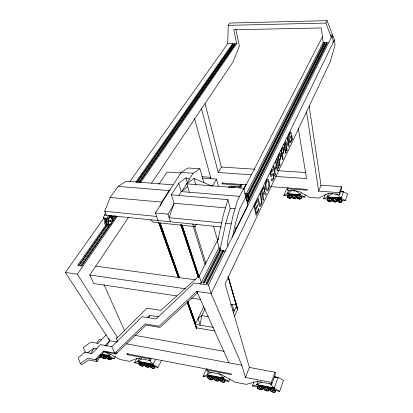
<?xml version="1.0" encoding="UTF-8"?>
<svg xmlns="http://www.w3.org/2000/svg" width="413" height="413" viewBox="0 0 413 413"><rect width="100%" height="100%" fill="white"/><g stroke="black" fill="none" stroke-linecap="round" stroke-linejoin="round"><path stroke-width="0.62" d="M129.935 181.457L227.718 43.67L228.244 25.338L229.933 23.04L327.086 20.65L334.432 39.932L335.036 45.156L330.245 61.713L225.085 283.886L249.39 367.446L245.467 377.425L271.351 382.417L271.816 384.183L257.371 381.38L246.236 384.358L235.111 382.17L220.96 374.323L207.383 371.69L206.774 369.965L207.28 368.83M112.816 221.172L112.868 220.046A4.367 2.364 -82.9 0 0 110.756 216.598A4.367 2.364 -82.9 0 0 108.154 220.346A4.367 2.364 -82.9 0 0 109.373 225.08L109.966 225.281M248.869 200.78L248.931 199.624A4.471 1.616 -85.2 0 0 247.939 196.067A4.471 1.616 -85.2 0 0 246.127 197.873M248.507 201.704L248.652 200.728A3.851 1.394 -85.2 0 0 247.846 196.665A3.851 1.394 -85.2 0 0 246.055 199.123M246.349 200.31L246.576 199.758L246.793 200.099M112.31 222.096L112.491 221.141A3.769 2.039 -82.9 0 0 110.896 217.202A3.769 2.039 -82.9 0 0 108.428 220.754A3.769 2.039 -82.9 0 0 110.039 224.682L110.576 224.605A3.769 2.039 -82.9 0 0 111.107 224.274M232.504 237.32L235.229 224.285L239.617 209.138L245.818 196.887M234.651 233.288L235.952 227.078L236.324 228.528L247.826 205.344L243.763 188.266L186.846 183.883L189.366 192.251M221.884 222.953L169.118 217.697L174.079 203.237L171.374 194.864L227.935 199.66L230.175 208.286L225.699 223.335L219.897 250.469L225.906 251.171M196.856 327.736L196.593 328.185L196.412 327.829A0.542 0.403 -21.9 0 0 196.665 327.705M227.935 199.66L223.392 214.755L217.496 242.054L219.897 250.469L220.475 249.318M254.005 381.803L252.415 385.985L255.952 386.682L258.321 386.067L272.978 388.948L276.039 390.646L279.678 391.364L283.468 380.358L278.052 377.353L274.33 376.651M325.351 194.141L323.585 198.787L326.42 199.014L328.423 198.054L340.147 198.983L342.491 200.29L345.392 200.522L347.627 194.033L343.466 191.709L341.566 191.57M160.347 205.906L161.684 202.122L169.02 190.579L170.089 189.784M279.678 391.364L274.191 388.318L278.052 377.353M323.585 198.787L327.153 197.073L341.19 198.173L343.466 191.709M271.816 384.183L275.456 373.987L275.006 372.221L249.39 367.446M287.949 187.616L287.433 188.772L287.747 190.45L298.754 191.291L309.652 197.373L318.614 198.085L328.046 193.521L339.584 194.404L341.727 188.405L341.51 186.686L320.984 185.215L318.66 191.121L339.362 192.68L341.51 186.686M271.351 382.417L275.006 372.221M105.842 213.036L104.401 215.054L103.327 217.899L103.673 218.74L107.519 219.143L107.179 218.296L108.247 215.447M252.415 385.985L256.633 384.875L257.888 381.54M327.153 197.073L328.578 193.274M106.322 215.25L104.711 211.286L110.168 197.486L118.18 186.402L126.264 181.183L173.145 184.854M206.454 368.814L203.129 376.264L206.459 376.919L208.596 376.289L222.375 379L225.343 380.647L228.766 381.323L229.731 378.979M287.634 188.767L286.534 189.335L283.767 195.545L286.472 195.762L288.326 194.817L299.502 195.7L301.795 196.975L304.562 197.197L305.506 194.905M203.129 376.264L206.939 375.133L223.438 378.37L224.321 376.274M283.767 195.545L287.071 193.857L300.452 194.905L301.284 192.933M234.429 316.43L237.511 309.425L235.302 301.144L237.377 309.42M206.939 375.133L208.601 371.364M287.071 193.857L288.702 190.166M233.273 313.157L236.504 305.878A0.532 0.398 -16.8 0 1 236.458 305.083L230.645 304.216M205.116 308.692L201.74 315.661L200.047 325.191L198.08 318.418L201.74 315.661L208.075 316.668M196.412 327.829L215.013 331.004M334.432 39.932L211.095 293.483L241.801 365.231L245.467 377.425M195.199 324.329L196.392 327.87L195.199 324.329A0.542 0.403 -21.8 0 0 195.55 323.606L203.733 306.823M95.088 359.723L103.684 350.973L114.788 353.125L145.123 323.911L159.026 326.28L196.794 291.418L211.095 293.483L208.446 285.011L332.372 35.141L330.452 35.172M223.794 250.836L207.6 283.339L206.03 283.122L222.493 250.242M247.284 203.702L327.623 42.487L328.18 42.477M248.327 198.643L326.507 42.498L325.392 42.513L248.068 196.221M206.686 283.741L223.226 250.614M248.967 199.071L326.631 43.525L326.507 42.498M220.692 250.639L204.461 282.905L202.897 282.688L220.057 248.734M246.659 196.103L324.277 42.524L323.167 42.539L246.329 193.862M203.563 283.308L220.217 250.257M247.299 196.531L324.406 43.551L324.277 42.524M103.684 350.973L104.128 351.881L115.996 353.915L146.15 325.041L159.439 327.318L160.337 327.163L197.481 292.946M245.745 197.59L247.341 194.44L247.129 193.552L244.677 193.356M136.853 358.417L134.524 362.733L137.565 363.332L139.398 362.686L152.005 365.164L154.849 366.739L157.978 367.358L161.612 360.198M200.481 284.149L219.158 247.377M245.348 195.767L245.916 194.647L247.129 193.552M117.808 341.51L116.456 338.577L146.878 308.16L160.776 310.385L199.221 275.884L218.725 238.053M243.846 189.33L322.45 36.86M243.763 188.266L237.46 200.47L233.004 215.663L227.202 243.143L228.028 246.158M134.524 362.733L137.782 361.571L152.877 364.534L155.567 359.32M243.448 189.128L245.869 184.435M106.502 352.134L119.667 359.424L129.259 361.313L137.859 358.216L150.275 360.621L151.401 358.458M228.513 187.357L230.738 186.103L241.001 186.888L242.168 184.652M150.275 360.621L149.547 358.928L150.115 357.849M241.001 186.888L240.609 185.246L241.192 184.131M331.515 37.96L325.821 23.071L327.086 20.65M137.782 361.571L139.491 358.396M231.285 187.605L232.178 185.938M229.375 187.337L229.958 186.253M149.547 358.928L127.307 354.643L127.932 353.518M240.609 185.246L222.199 183.862L222.808 182.758M148.644 317.561L149.816 315.444L158.592 316.89M150.533 219.762L153.471 222.292L195.055 226.603L196.609 223.836M100.271 354.994L108.418 356.595L111.18 358.128L114.133 358.711L115.408 356.465M212.359 186.268L216.443 179.092L202.401 178.075M115.996 353.915L116.92 352.294M251.517 174.797L218.234 172.52L221.368 167.048L205.039 103.555M101.123 354.385L109.177 355.965L110.328 353.972M116.456 338.577L117.246 337.214L77.391 274.17L65.373 272.435L103.813 218.265M115.222 354.034L111.742 346.688L100.56 344.566L91.97 353.554L84.717 352.129L78.207 357.854L80.272 363.569L81.831 364.694L88.738 359.93L97.112 361.612L101.2 354.674M106.549 346.104L109.734 340.694L108.634 338.361M96.905 358.892L96.275 359.96L97.112 361.612M90.762 353.507L93.957 348.211L96.931 348.784M96.921 343.296L99.228 339.476L101.712 339.94M178.968 195.292L181.245 191.586L187.884 186.439M170.492 221.802L167.936 214.151L174.038 204.208M182.283 190.78L193.072 173.212L199.928 168.778L203.908 182.902M171.374 194.864L178.664 183.253L185.927 177.833L189.355 179.268M158.045 220.532L155.396 212.927L181.137 172.381L188.183 167.993L199.928 168.778M159.222 183.842L166.991 172.051L180.961 173.037M176.919 295.94L93.694 283.53L89.786 275.001L128.484 217.434M151.509 183.181L233.123 61.774L239.334 46.142L235.813 29.308M77.391 274.17L117.302 216.386M140.74 182.458L236.68 43.566L233.763 29.751L321.324 27.96L323.167 42.539M81.191 266.313L109.77 225.08M112.61 220.981L115.769 216.422M139.496 182.19L234.883 44.558L234.677 43.587L233.681 43.597L137.064 182.205M116.229 215.984L81.635 265.91L80.303 265.724L108.542 225.095M139.496 182.401L235.678 43.577L236.68 43.566M112.579 219.282L114.959 215.854M138.278 182.303L234.677 43.587M112.295 217.223L113.023 216.185M78.537 265.946L107.225 224.806M112.191 217.682L113.25 216.164M136.708 182.52L232.891 44.583L232.684 43.613L227.718 43.67M111.99 218.172L113.358 216.216M111.03 216.412L113.565 216.675L114.251 215.689M105.991 224.817L77.644 265.358L78.976 265.538L107.483 224.409A3.758 2.05 -82.9 0 1 105.826 221.451M135.851 182.107L232.684 43.613M107.519 219.143L110.126 215.441L113.565 216.675M106.275 334.736L98.072 343.415L90.886 342.057L83.25 347.627L85.77 352.532M104.985 345.583L109.734 340.694L117.07 342.057M104.128 351.881L96.275 359.96L87.886 358.277L80.272 363.569M158.597 184.002L159.382 183.95M111.742 346.688L142.103 316.626L156.119 318.955L194.017 282.998L208.446 285.011M147.513 317.685L149.816 315.444M199.938 283.777L201.332 282.471L199.221 275.884M186.846 183.883L193.981 178.426L211.766 186.015M232.462 187.745L234.543 186.211L235.709 186.304M87.344 352.903L93.957 348.211M291.676 190.491L287.169 193.64L300.545 194.683L296.069 190.821M141.891 358.716L137.968 361.23L153.058 364.183L149.129 360.332M230.877 305.026L231.92 304.407L234.269 310.912L232.271 309.466M211.461 372.19L207.099 374.767L223.593 377.998L218.833 373.424M261.579 381.819L256.778 384.493L274.325 387.931L269.772 383.625M103.307 356.775L103.926 357.26L103.307 356.775A2.333 1.115 29.6 0 1 102.083 355.283M228.244 25.338L325.821 23.071M221.368 167.048L254.635 169.206M278.305 170.739L305.811 172.526M275.838 176.459L306.554 178.561L298.331 128.593M181.137 172.381L193.072 173.212M202.045 176.687L210.867 177.322M341.489 191.792L343.389 191.931L340.374 190.997M246.334 184.823L221.977 183.005L222.199 183.862M270.691 186.645L307.226 189.376L307.375 190.274L287.433 188.772M292.931 190.584L295.44 190.775M333.157 193.723L332.006 193.635L327.241 196.851L341.267 197.946L336.61 193.986L335.459 193.898M118.18 186.402L169.02 190.579M239.617 196.381L181.245 191.586L178.664 183.253M110.168 197.486L161.684 202.122M174.079 203.237L225.71 207.889M230.175 208.286L235.209 208.741M155.396 212.927L167.936 214.151M104.711 211.286L156.625 216.453M225.699 223.335L231.419 223.903M104.401 215.054L221.44 227.011M103.327 217.899L107.179 218.296M95.744 266.137L195.334 279.802M89.786 275.001L185.422 288.754M191.529 298.124L200.424 299.451M195.168 324.386L213.376 327.395M134.777 335.33L224.249 351.36M126.435 343.797L241.801 365.231M274.196 377.023L277.918 377.73L274.309 376.857M206.774 369.965L231.435 374.72L231.141 373.801L126.899 353.755L127.307 354.643M104.226 351.695L105.361 351.912M101.934 354.173L109.368 355.629L105.279 351.561M256.633 384.875L274.191 388.318M107.416 225.008L106.817 224.801A4.362 2.375 -82.9 0 1 105.542 220.439M106.141 224.868L105.542 224.667A4.357 2.385 -82.9 0 1 104.474 219.184M223.438 378.37L228.766 381.323M152.877 364.534L157.978 367.358M109.177 355.965L114.133 358.711M300.452 194.905L304.562 197.197M341.19 198.173L345.392 200.522M238.637 186.526L240.521 188.178M192.406 224.042L195.055 226.603M65.373 272.435L109.734 340.694M228.967 362.846L196.794 291.418L197.373 293.168M103.978 284.593L124.587 330.813M105.083 218.885L106.915 223.361M106.11 218.993L107.251 221.791M158.546 222.142L178.581 277.923M158.933 222.87L178.597 277.949L159.062 222.901M160.001 223.304L179.397 278.001M195.555 323.58L187.77 301.645L195.525 323.508M187.156 301.924L196.485 328.139M160.089 222.855L179.387 277.619M187.698 301.211L195.654 323.787M160.13 223.33L179.438 277.975M180.848 224.615L198.39 277.118M180.971 224.775L198.369 277.154M181.101 224.915L198.503 277.582M181.013 224.92L198.472 277.577M181.828 224.744L198.89 276.695M181.947 225.348L198.88 276.746M182.03 224.987L198.844 276.354M193.155 226.21L205.122 264.96M194.559 226.505L205.901 263.422M185.927 177.833L187.688 183.697M193.981 178.426L195.87 184.905M213.459 226.174L217.61 240.547M228.177 277.108L237.511 309.425L228.162 276.633M236.458 305.083L237.465 308.63L228.115 276.545M235.353 301.774L237.485 309.332M194.544 118.454L210.966 178.752M216.443 179.092L218.327 186.175M201.518 108.789L218.234 172.52M306.518 111.83L318.66 191.121M309.177 106.224L320.984 185.215M339.362 192.68L339.584 194.404M332.372 35.141L333.224 42.42M337.318 198.519A2.364 1.704 19.4 0 1 336.956 200.191M333.023 199.092A2.364 1.704 19.4 0 1 332.899 198.168M224.848 380.781A2.535 1.291 24.9 0 1 222.452 380.616A2.535 1.291 24.9 0 1 220.557 378.938M216.417 377.709A2.968 1.507 25.2 0 1 218.771 380.843A2.968 1.507 25.2 0 1 214.13 379.568A2.968 1.507 25.2 0 1 215.694 377.508M109.925 357.183A2.757 1.316 29.4 0 1 110.436 359.837A2.757 1.316 29.4 0 1 106.44 357.457A2.757 1.316 29.4 0 1 109.306 356.817M218.766 379.583A2.519 1.28 25.2 0 1 216.386 379.418A2.519 1.28 25.2 0 1 214.497 377.745M146.625 363.992A2.829 1.384 28 0 1 149.103 367.038A2.829 1.384 28 0 1 144.813 365.846A2.829 1.384 28 0 1 145.959 363.807M154.07 366.202A2.839 1.394 27.8 0 1 154.018 368.432A2.839 1.394 27.8 0 1 150.213 366.785A2.839 1.394 27.8 0 1 150.921 364.839M151.54 364.906A2.839 1.394 27.8 0 1 152.882 365.381M336.956 199.691A2.008 1.445 19.4 0 1 336.688 199.98M143.672 364.762A2.39 1.172 28.2 0 1 141.267 364.498A2.39 1.172 28.2 0 1 139.568 362.65M111.334 358.376A2.344 1.12 29.4 0 1 109.042 358.133A2.344 1.12 29.4 0 1 107.323 356.316M336.817 199.789A2.013 1.445 19.4 0 1 334.566 201.054A2.013 1.445 19.4 0 1 333.079 198.741M210.356 376.517A2.958 1.497 25.5 0 1 212.726 379.645A2.958 1.497 25.5 0 1 208.116 378.375A2.958 1.497 25.5 0 1 209.644 376.32M341.83 200.935A2.019 1.456 19 0 1 339.228 201.276A2.019 1.456 19 0 1 338.242 199.149M148.866 366.001A2.401 1.177 28 0 1 146.501 365.433A2.401 1.177 28 0 1 145.077 363.734M141.081 362.903A2.819 1.373 28.2 0 1 143.569 365.939A2.819 1.373 28.2 0 1 139.305 364.751A2.819 1.373 28.2 0 1 140.42 362.717M212.979 378.148A2.509 1.275 25.5 0 1 210.676 378.349A2.509 1.275 25.5 0 1 208.482 376.558M213.655 377.296A2.948 1.502 25.5 0 1 213.201 377.472M154.767 366.95A2.411 1.187 27.8 0 1 152.32 366.682A2.411 1.187 27.8 0 1 150.626 364.824M106.074 357.338A2.333 1.115 29.6 0 1 103.802 357.095M100.56 356.455A2.328 1.105 29.8 0 1 99.678 356.455M100.922 355.397A2.328 1.105 29.8 0 1 101.046 355.758M331.959 198.937A2.003 1.44 19.9 0 1 331.815 199.283M331.515 200.114A2.003 1.44 19.9 0 1 328.949 200.45A2.003 1.44 19.9 0 1 327.948 198.338M223.898 379.614A2.984 1.518 25 0 1 223.887 382.355A2.984 1.518 25 0 1 219.644 379.805A2.984 1.518 25 0 1 223.237 379.217M246.592 196.578A3.851 1.399 -85.2 0 1 247.95 198.72A3.851 1.399 -85.2 0 1 247.263 203.279M273.824 389.165A3.103 1.6 22.8 0 1 275.027 392.205A3.103 1.6 22.8 0 1 270.252 390.538A3.103 1.6 22.8 0 1 272.312 388.633M291.47 196.836A1.946 1.384 23.4 0 1 289.054 197.177A1.946 1.384 23.4 0 1 288 195.101M301.96 196.965A2.302 1.647 22.6 0 1 301.268 197.543M297.711 195.767A2.302 1.647 22.6 0 1 297.706 195.323M100.338 356.388A2.328 1.105 29.8 0 1 99.094 357.451M296.498 196.887A1.951 1.389 23 0 1 294.175 197.667A1.951 1.389 23 0 1 292.894 195.488M301.438 197.28A1.957 1.399 22.6 0 1 298.857 197.961A1.957 1.399 22.6 0 1 298.057 195.592M332.171 198.111A2.354 1.693 19.9 0 1 331.82 199.778M342.439 200.264A2.375 1.709 18.9 0 1 342.119 200.599M103.379 355.495A2.752 1.306 29.6 0 1 105.919 358.479A2.752 1.306 29.6 0 1 101.841 357.338A2.752 1.306 29.6 0 1 102.749 355.319M99.951 355.541A2.741 1.301 29.8 0 1 100.798 357.25A2.741 1.301 29.8 0 1 99.218 357.704M275.223 390.729A2.633 1.363 22.8 0 1 272.647 390.533A2.633 1.363 22.8 0 1 270.758 388.814M269.059 389.206A2.623 1.353 23 0 1 266.519 389.387A2.623 1.353 23 0 1 264.31 387.544M262.338 388.184A2.607 1.342 23.3 0 1 259.803 387.998A2.607 1.342 23.3 0 1 257.913 386.289M266.581 387.564A3.087 1.59 23.1 0 1 268.842 390.765A3.087 1.59 23.1 0 1 263.943 389.428A3.087 1.59 23.1 0 1 265.822 387.358M269.968 388.014A3.077 1.595 23 0 1 269.617 388.297M292.099 194.879A2.282 1.626 23.4 0 1 291.846 196.516M297.009 195.266A2.292 1.637 23 0 1 296.746 196.908M263.551 386.754A3.061 1.585 23.3 0 1 263.205 387.038M296.704 195.313A1.946 1.389 23 0 1 296.72 196.423M291.795 194.926A1.941 1.384 23.4 0 1 291.821 196.03M110.271 217.135A3.763 2.044 -82.9 0 1 111.856 221.074A3.763 2.044 -82.9 0 1 109.399 224.615M107.39 224.259A3.758 2.05 -82.9 0 1 106.848 224.336M109.316 225.049A4.367 2.37 -82.9 0 1 108.691 225.142L108.092 224.94A4.367 2.37 -82.9 0 1 107.034 219.453M109.073 216.557A4.367 2.37 -82.9 0 1 110.292 216.686M110.08 221.198A0.604 0.325 -82.9 0 1 109.553 221.275A0.604 0.325 -82.9 0 1 109.729 220.341A0.604 0.325 -82.9 0 1 110.168 220.749M280.577 156.269L280.37 157.859L279.219 160.399L278.605 157.167L280.04 154.617L280.577 156.269M283.54 150.12L283.339 151.69L282.213 154.178L281.609 150.962L283.013 148.468L283.54 150.12M264.392 189.691L264.139 191.286L262.704 194.394L262.023 191.276C262.245 189.743 264.361 186.325 264.392 189.691M281.067 155.866L280.716 158.509L279.42 161.452L280.097 164.978L279.673 165.876L277.964 156.997C278.847 154.219 280.943 150.884 281.067 155.866M284.02 149.733L283.674 152.34L282.409 155.226L283.065 158.737L282.647 159.619L280.99 150.776C281.878 147.942 283.917 144.86 284.02 149.733M274.098 175.53L273.514 178.968L272.296 180.93L271.769 180.863L271.356 180.176L271.196 179.609L271.635 178.695C273.396 182.061 275.264 170.187 271.124 176.619A2.401 0.8 -86.1 0 1 270.66 176.031C270.185 173.821 270.438 170.786 272.343 169.366A3.051 1.012 -86.2 0 1 272.962 170.042L272.678 171.493C271.671 169.397 270.381 173.987 271.124 175.035L273.494 173.248L274.098 175.53M329.14 199.804L329.817 199.995L329.14 199.804M334.282 200.217L334.964 200.408L334.282 200.217M339.455 200.63L340.142 200.821L339.455 200.63M264.914 189.319L264.485 191.916L265.167 191.983L266.277 194.043L265.771 195.112L264.397 193.01L262.936 195.468L263.773 199.309L263.298 200.31L261.321 191.276L263.979 186.552L264.563 187.141L264.914 189.319M268.93 185.117L268.471 188.111L267.707 189.453L267.175 189.541C265.564 187.084 265.368 182.742 267.51 180.553L268.481 181.818L268.93 185.117M289.141 136.409L289.317 139.615L290.06 141.613A3.325 1.027 -87.1 0 0 290.742 141.375L291.707 137.741L291.48 136.414L290.69 138.056L290.509 137.013L291.676 134.581L292.445 139.011L292.167 139.589L291.908 138.897L291.144 141.948L290.194 142.996A4.946 1.528 -87.1 0 1 289.332 142.113C288.511 138.913 287.887 134.21 290.587 131.84L291.341 133.058L290.933 133.905L290.277 133.167L289.518 134.442A3.299 1.017 -87.1 0 0 289.141 136.409M261.465 201.492C261.362 202.561 261.124 204.998 259.823 204.92L258.063 197.982L257.567 199.004L259.003 205.256L259.777 206.583A3.49 1.203 -85.2 0 0 260.495 206.211L261.506 204.161L261.976 202.055A3.371 1.156 -85.3 0 0 261.997 200.382L260.495 192.974L260.004 193.986L261.465 201.492M247.067 200.372C247.325 202.375 247.738 198.591 247.067 200.372M265.538 184.219C265.518 186.444 265.254 189.304 266.974 190.971A5.111 1.719 -85.8 0 0 268.083 190.357L268.78 188.88A5.075 1.709 -85.8 0 0 269.25 186.991A5.415 1.822 -85.8 0 0 269.426 183.718L268.641 179.944A5.421 1.828 -85.8 0 0 267.98 179.18A5.085 1.714 -85.8 0 0 266.87 179.743L266.158 181.214A5.121 1.724 -85.8 0 0 265.538 184.219M108.485 357.88L109.218 358.262L108.485 357.88M140.818 364.266L141.571 364.653L140.818 364.266M146.341 365.355L147.1 365.742L146.341 365.355M151.912 366.455L152.665 366.847L151.912 366.455M209.876 377.9L210.666 378.303L209.876 377.9M215.916 379.093L216.706 379.501L215.916 379.093M221.998 380.296L222.793 380.703L221.998 380.296M289.141 196.474L289.756 196.779L289.141 196.474M294.046 196.867L294.66 197.171L294.046 196.867M298.976 197.259L299.595 197.569L298.976 197.259M259.493 387.699L260.309 388.117L259.493 387.699M265.915 388.963L266.731 389.387L265.915 388.963M272.384 390.244L273.205 390.662L272.384 390.244M258.915 209.525L256.117 215.416L254.016 206.319L256.778 200.635L257.02 201.72L254.775 206.361L255.42 209.148L257.511 204.807L257.753 205.886L255.668 210.227L256.37 213.294L258.677 208.462L258.915 209.525M275.533 174.585L275.089 175.51L273.313 166.584L273.757 165.665L274.49 169.345L276.225 165.747L275.502 162.072L275.946 161.158L277.681 170.058L277.247 170.972L276.431 166.806L274.702 170.409L275.533 174.585M278.899 167.497L278.465 168.406L276.741 159.521L277.18 158.618L278.899 167.497M286.018 152.521L285.61 153.383L283.999 144.576L284.418 143.719L286.018 152.521M287.138 150.167L286.756 150.977L285.161 142.186L285.579 141.318L288.434 144.922L287.195 137.988L287.582 137.193L289.141 145.959L288.733 146.816L285.889 143.249L287.138 150.167M196.593 328.185L187.203 302.125L196.593 328.185M333.038 200.93A2.013 1.445 19.4 0 0 336.414 201.203A2.013 1.445 19.4 0 0 334.422 198.798A2.013 1.445 19.4 0 0 333.038 200.93M332.759 201.038A2.37 1.704 19.4 0 0 336.729 201.363A2.37 1.704 19.4 0 0 334.385 198.529A2.37 1.704 19.4 0 0 332.759 201.038M214.584 379.655A2.524 1.28 25.2 0 0 218.554 380.445A2.524 1.28 25.2 0 0 215.798 377.781A2.524 1.28 25.2 0 0 214.584 379.655M101.861 357.023A2.339 1.11 29.6 0 0 105.496 358.334A2.339 1.11 29.6 0 0 103.42 355.727A2.339 1.11 29.6 0 0 101.861 357.023M327.633 200.625A2.359 1.693 19.9 0 0 331.577 200.945A2.359 1.693 19.9 0 0 329.233 198.121A2.359 1.693 19.9 0 0 327.633 200.625M139.351 364.436A2.395 1.167 28.2 0 0 143.125 365.794A2.395 1.167 28.2 0 0 141.107 363.141A2.395 1.167 28.2 0 0 139.351 364.436M107.106 358.061A2.344 1.12 29.4 0 0 110.756 359.377A2.344 1.12 29.4 0 0 108.691 356.765A2.344 1.12 29.4 0 0 107.106 358.061M287.727 197.342A2.287 1.626 23.4 0 0 291.495 197.646A2.287 1.626 23.4 0 0 289.131 194.884A2.287 1.626 23.4 0 0 287.727 197.342M208.565 378.463A2.514 1.27 25.5 0 0 212.504 379.248A2.514 1.27 25.5 0 0 209.747 376.589A2.514 1.27 25.5 0 0 208.565 378.463M220.65 380.858A2.535 1.291 25 0 0 224.651 381.653A2.535 1.291 25 0 0 221.895 378.979A2.535 1.291 25 0 0 220.65 380.858M338.195 201.343A2.024 1.456 19 0 0 341.592 201.621A2.024 1.456 19 0 0 339.605 199.205A2.024 1.456 19 0 0 338.195 201.343M327.907 200.517A2.008 1.44 19.9 0 0 331.262 200.79A2.008 1.44 19.9 0 0 329.269 198.39A2.008 1.44 19.9 0 0 327.907 200.517M144.865 365.526A2.406 1.177 28 0 0 148.659 366.889A2.406 1.177 28 0 0 146.646 364.23A2.406 1.177 28 0 0 144.865 365.526M337.917 201.451A2.38 1.714 19 0 0 341.912 201.776A2.38 1.714 19 0 0 339.574 198.937A2.38 1.714 19 0 0 337.917 201.451M150.415 366.625A2.411 1.187 27.8 0 0 154.23 367.993A2.411 1.187 27.8 0 0 152.227 365.329A2.411 1.187 27.8 0 0 150.415 366.625M287.985 197.233A1.946 1.384 23.4 0 0 291.186 197.497A1.946 1.384 23.4 0 0 289.177 195.148A1.946 1.384 23.4 0 0 287.985 197.233M258.027 388.256A2.612 1.342 23.3 0 0 262.214 389.087A2.612 1.342 23.3 0 0 259.472 386.367A2.612 1.342 23.3 0 0 258.027 388.256M264.423 389.521A2.623 1.353 23.1 0 0 268.646 390.362A2.623 1.353 23.1 0 0 265.91 387.631A2.623 1.353 23.1 0 0 264.423 389.521M292.879 197.626A1.951 1.389 23 0 0 296.095 197.889A1.951 1.389 23 0 0 294.087 195.535A1.951 1.389 23 0 0 292.879 197.626M297.536 198.126A2.308 1.647 22.6 0 0 301.345 198.441A2.308 1.647 22.6 0 0 298.986 195.659A2.308 1.647 22.6 0 0 297.536 198.126M292.616 197.734A2.297 1.637 23 0 0 296.405 198.044A2.297 1.637 23 0 0 294.041 195.272A2.297 1.637 23 0 0 292.616 197.734M297.799 198.023A1.962 1.399 22.6 0 0 301.036 198.286A1.962 1.399 22.6 0 0 299.027 195.922A1.962 1.399 22.6 0 0 297.799 198.023M257.691 388.313A3.072 1.58 23.3 0 0 262.622 389.299A3.072 1.58 23.3 0 0 259.4 386.098A3.072 1.58 23.3 0 0 257.691 388.313M270.871 390.796A2.638 1.358 22.8 0 0 275.125 391.643A2.638 1.358 22.8 0 0 272.394 388.907A2.638 1.358 22.8 0 0 270.871 390.796M110.653 221.389A0.604 0.325 -82.9 0 0 110.622 220.372A0.604 0.325 -82.9 0 0 110.142 221.063A0.604 0.325 -82.9 0 0 110.653 221.389"/></g></svg>
